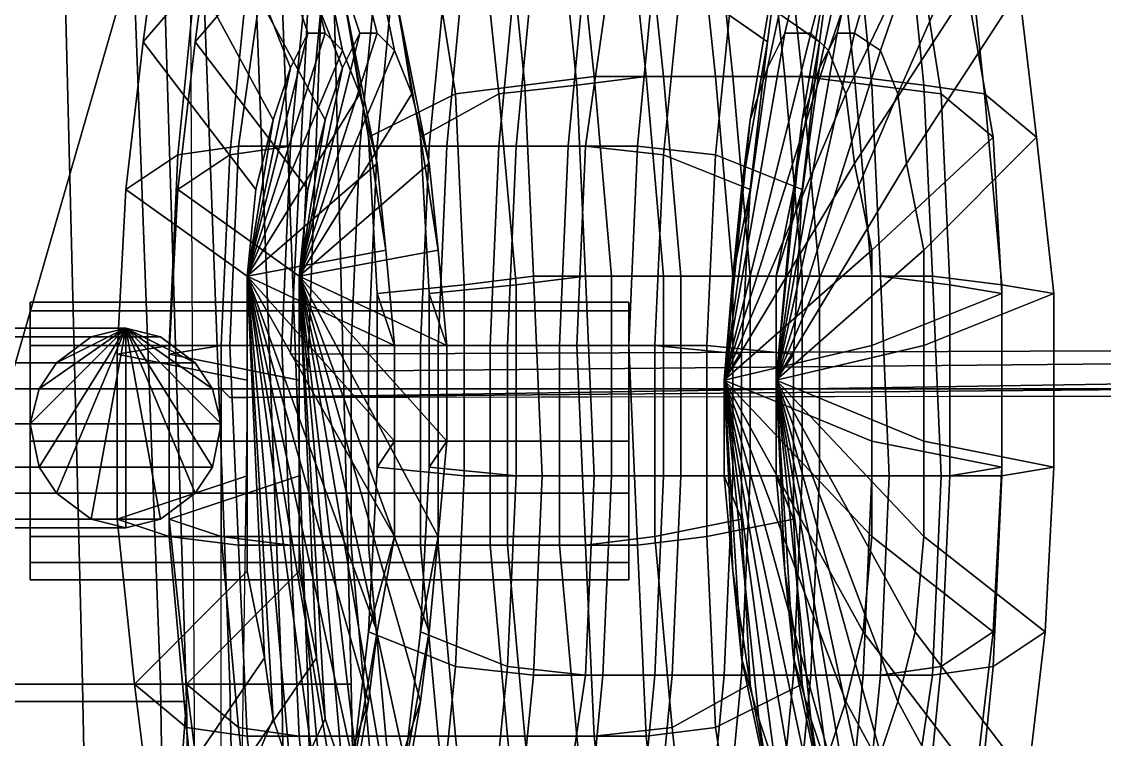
# Model space of a CAD drawing. Extents: x -1726 to 1721, y -2579 to 1769.
# Drawn here: x 261 to 385.8, y 177.6 to 260.3 of the extents above; entities that cross this region are included whole.
import ezdxf

# ---------------------------------------------------------------- set-up
doc = ezdxf.new("R2010")
doc.units = 0

msp = doc.modelspace()

# ---------------------------------------------------------------- linework, layer by layer
at = {"layer": '160013', "color": 1}
for points in [[(300, 382, -876), (292, 222, -898), (294, 220, -861), (300, 385, -876)], [(300, 385, -876), (292, 222, -898), (294, 220, -861), (300, 382, -876)], [(1033, 313, -829), (300, 385, -876), (294, 220, -861), (1033, 227, -821)], [(1031, 225, -840), (292, 222, -898), (300, 382, -876), (1032, 316, -826)], [(1031, 225, -840), (1033, 227, -821), (294, 220, -861), (292, 222, -898)], [(292, 222, -898), (1031, 225, -840), (1033, 227, -821), (294, 220, -861)]]:
    msp.add_3dface(points, dxfattribs=at)
at = {"layer": '22033', "color": 1}
for points in [[(262, 227, -1215), (262, 228, -1211), (331, 228, -1211), (331, 227, -1215)], [(262, 228, -1211), (262, 227, -1208), (331, 227, -1208), (331, 228, -1211)], [(262, 218, -1203), (262, 227, -1208), (262, 228, -1211), (262, 218, -1203)], [(262, 218, -1203), (262, 228, -1211), (262, 227, -1215), (262, 218, -1203)], [(331, 212, -1202), (331, 227, -1215), (331, 228, -1211), (331, 212, -1202)], [(331, 212, -1202), (331, 228, -1211), (331, 227, -1208), (331, 212, -1202)], [(262, 223, -1218), (262, 227, -1215), (331, 227, -1215), (331, 223, -1218)], [(262, 227, -1208), (262, 223, -1205), (331, 223, -1205), (331, 227, -1208)], [(262, 218, -1203), (262, 223, -1205), (262, 227, -1208), (262, 218, -1203)], [(262, 218, -1203), (262, 227, -1215), (262, 223, -1218), (262, 218, -1203)], [(331, 212, -1202), (331, 223, -1218), (331, 227, -1215), (331, 212, -1202)], [(331, 212, -1202), (331, 227, -1208), (331, 223, -1205), (331, 212, -1202)], [(191, 225, -964), (187, 224, -965), (269, 224, -1217), (273, 225, -1216)], [(195, 224, -963), (191, 225, -964), (273, 225, -1216), (277, 224, -1215)], [(273, 225, -1216), (263, 218, -1218), (262, 214, -1218), (273, 225, -1216)], [(273, 225, -1216), (262, 214, -1218), (263, 209, -1218), (273, 225, -1216)], [(273, 225, -1216), (265, 221, -1217), (263, 218, -1218), (273, 225, -1216)], [(273, 225, -1216), (263, 209, -1218), (265, 206, -1217), (273, 225, -1216)], [(273, 225, -1216), (269, 224, -1217), (265, 221, -1217), (273, 225, -1216)], [(273, 225, -1216), (265, 206, -1217), (269, 203, -1217), (273, 225, -1216)], [(273, 225, -1216), (269, 203, -1217), (273, 202, -1216), (273, 225, -1216)], [(273, 225, -1216), (273, 202, -1216), (277, 203, -1215), (273, 225, -1216)], [(273, 225, -1216), (277, 203, -1215), (281, 206, -1214), (273, 225, -1216)], [(273, 225, -1216), (281, 206, -1214), (283, 209, -1214), (273, 225, -1216)], [(273, 225, -1216), (283, 209, -1214), (284, 214, -1214), (273, 225, -1216)], [(273, 225, -1216), (284, 214, -1214), (283, 218, -1214), (273, 225, -1216)], [(273, 225, -1216), (283, 218, -1214), (281, 221, -1214), (273, 225, -1216)], [(273, 225, -1216), (281, 221, -1214), (277, 224, -1215), (273, 225, -1216)], [(187, 224, -965), (183, 221, -966), (265, 221, -1217), (269, 224, -1217)], [(198, 221, -963), (195, 224, -963), (277, 224, -1215), (281, 221, -1214)], [(262, 218, -1220), (262, 223, -1218), (331, 223, -1218), (331, 218, -1220)], [(262, 223, -1205), (262, 218, -1203), (331, 218, -1203), (331, 223, -1205)], [(262, 218, -1203), (262, 223, -1218), (262, 218, -1220), (262, 218, -1203)], [(331, 212, -1202), (331, 218, -1220), (331, 223, -1218), (331, 212, -1202)], [(331, 212, -1202), (331, 223, -1205), (331, 218, -1203), (331, 212, -1202)], [(183, 221, -966), (181, 218, -966), (263, 218, -1218), (265, 221, -1217)], [(201, 218, -962), (198, 221, -963), (281, 221, -1214), (283, 218, -1214)], [(181, 218, -966), (180, 214, -966), (262, 214, -1218), (263, 218, -1218)], [(202, 214, -962), (201, 218, -962), (283, 218, -1214), (284, 214, -1214)], [(262, 212, -1220), (262, 218, -1220), (331, 218, -1220), (331, 212, -1220)], [(262, 218, -1203), (262, 212, -1202), (331, 212, -1202), (331, 218, -1203)], [(262, 218, -1203), (262, 218, -1220), (262, 212, -1220), (262, 218, -1203)], [(262, 218, -1203), (262, 212, -1220), (262, 206, -1220), (262, 218, -1203)], [(262, 218, -1203), (262, 206, -1220), (262, 201, -1218), (262, 218, -1203)], [(262, 218, -1203), (262, 201, -1218), (262, 198, -1215), (262, 218, -1203)], [(262, 218, -1203), (262, 198, -1215), (262, 196, -1211), (262, 218, -1203)], [(262, 218, -1203), (262, 196, -1211), (262, 198, -1208), (262, 218, -1203)], [(262, 218, -1203), (262, 198, -1208), (262, 201, -1205), (262, 218, -1203)], [(262, 218, -1203), (262, 201, -1205), (262, 206, -1203), (262, 218, -1203)], [(262, 218, -1203), (262, 206, -1203), (262, 212, -1202), (262, 218, -1203)], [(331, 212, -1202), (331, 212, -1220), (331, 218, -1220), (331, 212, -1202)], [(180, 214, -966), (181, 209, -966), (263, 209, -1218), (262, 214, -1218)], [(201, 209, -962), (202, 214, -962), (284, 214, -1214), (283, 209, -1214)], [(262, 212, -1202), (262, 206, -1203), (331, 206, -1203), (331, 212, -1202)], [(262, 206, -1220), (262, 212, -1220), (331, 212, -1220), (331, 206, -1220)], [(331, 212, -1202), (331, 206, -1203), (331, 201, -1205), (331, 212, -1202)], [(331, 212, -1202), (331, 201, -1205), (331, 198, -1208), (331, 212, -1202)], [(331, 212, -1202), (331, 198, -1208), (331, 196, -1211), (331, 212, -1202)], [(331, 212, -1202), (331, 196, -1211), (331, 198, -1215), (331, 212, -1202)], [(331, 212, -1202), (331, 198, -1215), (331, 201, -1218), (331, 212, -1202)], [(331, 212, -1202), (331, 201, -1218), (331, 206, -1220), (331, 212, -1202)], [(331, 212, -1202), (331, 206, -1220), (331, 212, -1220), (331, 212, -1202)], [(181, 209, -966), (183, 206, -966), (265, 206, -1217), (263, 209, -1218)], [(198, 206, -963), (201, 209, -962), (283, 209, -1214), (281, 206, -1214)], [(183, 206, -966), (187, 203, -965), (269, 203, -1217), (265, 206, -1217)], [(195, 203, -963), (198, 206, -963), (281, 206, -1214), (277, 203, -1215)], [(262, 206, -1203), (262, 201, -1205), (331, 201, -1205), (331, 206, -1203)], [(262, 201, -1218), (262, 206, -1220), (331, 206, -1220), (331, 201, -1218)], [(187, 203, -965), (191, 202, -964), (273, 202, -1216), (269, 203, -1217)], [(191, 202, -964), (195, 203, -963), (277, 203, -1215), (273, 202, -1216)], [(262, 201, -1205), (262, 198, -1208), (331, 198, -1208), (331, 201, -1205)], [(262, 198, -1215), (262, 201, -1218), (331, 201, -1218), (331, 198, -1215)], [(262, 198, -1208), (262, 196, -1211), (331, 196, -1211), (331, 198, -1208)], [(262, 196, -1211), (262, 198, -1215), (331, 198, -1215), (331, 196, -1211)]]:
    msp.add_3dface(points, dxfattribs=at)
at = {"layer": '272109', "color": 1}
for points in [[(274, 264, -736), (247, 264, -685), (249, 184, -683), (277, 184, -735)], [(274, 264, -963), (291, 264, -908), (294, 184, -908), (277, 184, -964)], [(291, 264, -792), (274, 264, -736), (277, 184, -735), (294, 184, -791)], [(291, 264, -908), (297, 264, -850), (299, 184, -850), (294, 184, -908)], [(297, 264, -850), (291, 264, -792), (294, 184, -791), (299, 184, -850)], [(277, 184, -735), (249, 184, -683), (253, -64, -681), (281, -64, -733)], [(277, 184, -964), (294, 184, -908), (299, -64, -909), (281, -64, -966)], [(294, 184, -791), (277, 184, -735), (281, -64, -733), (299, -64, -790)], [(294, 184, -908), (299, 184, -850), (304, -64, -850), (299, -64, -909)], [(299, 184, -850), (294, 184, -791), (299, -64, -790), (304, -64, -850)]]:
    msp.add_3dface(points, dxfattribs=at)
at = {"layer": '27577', "color": 1}
for points in [[(287, 217, -859), (284, 8, -847), (732, 9, -836), (738, 224, -845)], [(285, 217, -873), (287, 217, -859), (738, 224, -845), (738, 221, -863)], [(284, 218, -893), (285, 217, -873), (738, 221, -863), (734, 218, -870)], [(1717, 219, -806), (287, 217, -859), (285, 217, -873), (1716, 220, -821)], [(284, 10, -911), (284, 218, -893), (734, 218, -870), (733, 9, -880)]]:
    msp.add_3dface(points, dxfattribs=at)
at = {"layer": '295117', "color": 1}
for points in [[(268, 184, -739), (242, 184, -688), (239, 264, -690), (266, 264, -740)], [(268, 184, -961), (285, 184, -907), (282, 264, -906), (266, 264, -960)], [(285, 184, -793), (268, 184, -739), (266, 264, -740), (282, 264, -794)], [(285, 184, -907), (291, 184, -850), (288, 264, -850), (282, 264, -906)], [(291, 184, -850), (285, 184, -793), (282, 264, -794), (288, 264, -850)], [(273, -64, -737), (246, -64, -686), (242, 184, -688), (268, 184, -739)], [(273, -64, -963), (290, -64, -907), (285, 184, -907), (268, 184, -961)], [(290, -64, -792), (273, -64, -737), (268, 184, -739), (285, 184, -793)], [(290, -64, -907), (295, -64, -850), (291, 184, -850), (285, 184, -907)], [(295, -64, -850), (290, -64, -792), (285, 184, -793), (291, 184, -850)]]:
    msp.add_3dface(points, dxfattribs=at)
at = {"layer": '345445', "color": 1}
msp.add_3dface([(165, -41, -805), (163, 348, -805), (280, 351, -951), (282, -38, -951)], dxfattribs=at)
at = {"layer": '381253', "color": 1}
for points in [[(280, 182, -957), (249, 182, -1016), (257, 279, -1021), (277, 279, -956)], [(284, -84, -959), (260, -84, -1022), (249, 182, -1016), (280, 182, -957)]]:
    msp.add_3dface(points, dxfattribs=at)
at = {"layer": '382387', "color": 1}
for points in [[(277, 279, -956), (249, 182, -1016), (280, 182, -957), (277, 279, -956)], [(277, 279, -956), (257, 279, -1021), (249, 182, -1016), (277, 279, -956)], [(249, 182, -1016), (257, 279, -1021), (277, 279, -956), (249, 182, -1016)], [(280, 182, -957), (249, 182, -1016), (277, 279, -956), (280, 182, -957)], [(249, 182, -1016), (260, -84, -1022), (280, 182, -957), (249, 182, -1016)], [(260, -84, -1022), (249, 182, -1016), (280, 182, -957), (260, -84, -1022)], [(280, 182, -957), (260, -84, -1022), (284, -84, -959), (280, 182, -957)], [(284, -84, -959), (260, -84, -1022), (280, 182, -957), (284, -84, -959)]]:
    msp.add_3dface(points, dxfattribs=at)
at = {"layer": '44033', "color": 1}
for points in [[(296, 259, -1214), (294, 259, -1202), (284, 289, -1199), (288, 290, -1218)], [(298, 257, -1225), (296, 259, -1214), (288, 290, -1218), (292, 286, -1237)], [(360, 290, -1203), (356, 289, -1184), (349, 259, -1191), (352, 259, -1202)], [(364, 286, -1222), (360, 290, -1203), (352, 259, -1202), (354, 257, -1213)], [(294, 259, -1202), (292, 255, -1192), (281, 283, -1181), (284, 289, -1199)], [(356, 289, -1184), (353, 283, -1166), (347, 255, -1180), (349, 259, -1191)], [(300, 252, -1235), (298, 257, -1225), (292, 286, -1237), (296, 277, -1254)], [(368, 277, -1239), (364, 286, -1222), (354, 257, -1213), (356, 252, -1223)], [(292, 255, -1192), (290, 249, -1182), (277, 273, -1164), (281, 283, -1181)], [(353, 283, -1166), (349, 273, -1150), (345, 249, -1171), (347, 255, -1180)], [(277, 273, -1164), (275, 258, -1152), (281, 265, -1141), (284, 281, -1156)], [(340, 281, -1145), (337, 265, -1130), (347, 258, -1137), (349, 273, -1150)], [(302, 244, -1243), (300, 252, -1235), (296, 277, -1254), (298, 264, -1268)], [(370, 264, -1253), (368, 277, -1239), (356, 252, -1223), (357, 244, -1231)], [(290, 249, -1182), (288, 241, -1175), (275, 258, -1152), (277, 273, -1164)], [(311, 252, -1286), (308, 271, -1274), (317, 273, -1275), (319, 253, -1287)], [(319, 253, -1287), (317, 273, -1275), (325, 273, -1274), (327, 254, -1286)], [(327, 254, -1286), (325, 273, -1274), (333, 273, -1272), (335, 254, -1285)], [(335, 254, -1285), (333, 273, -1272), (341, 273, -1271), (343, 254, -1283)], [(343, 254, -1283), (341, 273, -1271), (349, 273, -1269), (351, 254, -1281)], [(349, 273, -1150), (347, 258, -1137), (344, 241, -1163), (345, 249, -1171)], [(351, 254, -1281), (349, 273, -1269), (357, 273, -1267), (359, 253, -1279)], [(359, 253, -1279), (357, 273, -1267), (364, 271, -1263), (367, 252, -1275)], [(301, 247, -1278), (298, 264, -1268), (308, 271, -1274), (311, 252, -1286)], [(367, 252, -1275), (364, 271, -1263), (370, 264, -1253), (373, 247, -1263)], [(281, 265, -1141), (279, 245, -1131), (286, 246, -1127), (289, 267, -1137)], [(289, 267, -1137), (286, 246, -1127), (294, 246, -1124), (296, 267, -1135)], [(296, 267, -1135), (294, 246, -1124), (302, 246, -1122), (304, 267, -1133)], [(304, 267, -1133), (302, 246, -1122), (310, 246, -1121), (312, 267, -1131)], [(312, 267, -1131), (310, 246, -1121), (318, 246, -1119), (320, 267, -1130)], [(320, 267, -1130), (318, 246, -1119), (326, 246, -1118), (329, 267, -1129)], [(329, 267, -1129), (326, 246, -1118), (335, 245, -1120), (337, 265, -1130)], [(275, 258, -1152), (273, 241, -1143), (279, 245, -1131), (281, 265, -1141)], [(337, 265, -1130), (335, 245, -1120), (345, 241, -1128), (347, 258, -1137)], [(303, 234, -1249), (302, 244, -1243), (298, 264, -1268), (301, 247, -1278)], [(373, 247, -1263), (370, 264, -1253), (357, 244, -1231), (359, 234, -1238)], [(287, 231, -1170), (292, 255, -1192), (294, 259, -1202), (287, 231, -1170)], [(287, 231, -1170), (294, 259, -1202), (296, 259, -1214), (287, 231, -1170)], [(287, 231, -1170), (296, 259, -1214), (298, 257, -1225), (287, 231, -1170)], [(342, 219, -1156), (354, 257, -1213), (352, 259, -1202), (342, 219, -1156)], [(342, 219, -1156), (352, 259, -1202), (349, 259, -1191), (342, 219, -1156)], [(342, 219, -1156), (349, 259, -1191), (347, 255, -1180), (342, 219, -1156)], [(288, 241, -1175), (287, 231, -1170), (273, 241, -1143), (275, 258, -1152)], [(347, 258, -1137), (345, 241, -1128), (343, 231, -1158), (344, 241, -1163)], [(287, 231, -1170), (298, 257, -1225), (300, 252, -1235), (287, 231, -1170)], [(342, 219, -1156), (356, 252, -1223), (354, 257, -1213), (342, 219, -1156)], [(287, 231, -1170), (290, 249, -1182), (292, 255, -1192), (287, 231, -1170)], [(342, 219, -1156), (347, 255, -1180), (345, 249, -1171), (342, 219, -1156)], [(320, 231, -1294), (319, 253, -1287), (327, 254, -1286), (329, 231, -1293)], [(329, 231, -1293), (327, 254, -1286), (335, 254, -1285), (337, 231, -1292)], [(337, 231, -1292), (335, 254, -1285), (343, 254, -1283), (345, 231, -1290)], [(345, 231, -1290), (343, 254, -1283), (351, 254, -1281), (353, 231, -1288)], [(353, 231, -1288), (351, 254, -1281), (359, 253, -1279), (360, 231, -1286)], [(312, 230, -1293), (311, 252, -1286), (319, 253, -1287), (320, 231, -1294)], [(360, 231, -1286), (359, 253, -1279), (367, 252, -1275), (368, 230, -1281)], [(287, 231, -1170), (300, 252, -1235), (302, 244, -1243), (287, 231, -1170)], [(302, 229, -1284), (301, 247, -1278), (311, 252, -1286), (312, 230, -1293)], [(342, 219, -1156), (357, 244, -1231), (356, 252, -1223), (342, 219, -1156)], [(368, 230, -1281), (367, 252, -1275), (373, 247, -1263), (374, 229, -1269)], [(287, 231, -1170), (288, 241, -1175), (290, 249, -1182), (287, 231, -1170)], [(342, 219, -1156), (345, 249, -1171), (344, 241, -1163), (342, 219, -1156)], [(279, 245, -1131), (278, 223, -1126), (285, 223, -1122), (286, 246, -1127)], [(286, 246, -1127), (285, 223, -1122), (293, 223, -1119), (294, 246, -1124)], [(294, 246, -1124), (293, 223, -1119), (301, 223, -1117), (302, 246, -1122)], [(304, 223, -1252), (303, 234, -1249), (301, 247, -1278), (302, 229, -1284)], [(302, 246, -1122), (301, 223, -1117), (309, 223, -1116), (310, 246, -1121)], [(310, 246, -1121), (309, 223, -1116), (317, 223, -1114), (318, 246, -1119)], [(318, 246, -1119), (317, 223, -1114), (325, 223, -1113), (326, 246, -1118)], [(326, 246, -1118), (325, 223, -1113), (334, 223, -1115), (335, 245, -1120)], [(374, 229, -1269), (373, 247, -1263), (359, 234, -1238), (359, 223, -1241)], [(273, 241, -1143), (272, 222, -1139), (278, 223, -1126), (279, 245, -1131)], [(335, 245, -1120), (334, 223, -1115), (344, 222, -1124), (345, 241, -1128)], [(287, 231, -1170), (302, 244, -1243), (303, 234, -1249), (287, 231, -1170)], [(342, 219, -1156), (359, 234, -1238), (357, 244, -1231), (342, 219, -1156)], [(287, 231, -1170), (287, 219, -1167), (272, 222, -1139), (273, 241, -1143)], [(345, 241, -1128), (344, 222, -1124), (342, 219, -1156), (343, 231, -1158)], [(342, 219, -1156), (344, 241, -1163), (343, 231, -1158), (342, 219, -1156)], [(287, 231, -1170), (303, 234, -1249), (304, 223, -1252), (287, 231, -1170)], [(342, 219, -1156), (359, 223, -1241), (359, 234, -1238), (342, 219, -1156)], [(287, 231, -1170), (304, 223, -1252), (304, 212, -1253), (287, 231, -1170)], [(287, 231, -1170), (304, 212, -1253), (304, 201, -1250), (287, 231, -1170)], [(287, 231, -1170), (304, 201, -1250), (302, 190, -1245), (287, 231, -1170)], [(287, 231, -1170), (302, 190, -1245), (301, 182, -1237), (287, 231, -1170)], [(287, 231, -1170), (301, 182, -1237), (299, 176, -1228), (287, 231, -1170)], [(287, 231, -1170), (299, 176, -1228), (297, 172, -1217), (287, 231, -1170)], [(287, 231, -1170), (297, 172, -1217), (295, 172, -1206), (287, 231, -1170)], [(287, 231, -1170), (295, 172, -1206), (292, 174, -1195), (287, 231, -1170)], [(287, 231, -1170), (292, 174, -1195), (290, 180, -1185), (287, 231, -1170)], [(287, 231, -1170), (290, 180, -1185), (289, 187, -1177), (287, 231, -1170)], [(287, 231, -1170), (289, 187, -1177), (287, 197, -1171), (287, 231, -1170)], [(287, 231, -1170), (287, 197, -1171), (287, 208, -1168), (287, 231, -1170)], [(287, 231, -1170), (287, 208, -1168), (287, 219, -1167), (287, 231, -1170)], [(312, 208, -1294), (312, 230, -1293), (320, 231, -1294), (321, 208, -1295)], [(321, 208, -1295), (320, 231, -1294), (329, 231, -1293), (329, 208, -1294)], [(329, 208, -1294), (329, 231, -1293), (337, 231, -1292), (337, 208, -1293)], [(337, 208, -1293), (337, 231, -1292), (345, 231, -1290), (345, 208, -1291)], [(345, 208, -1291), (345, 231, -1290), (353, 231, -1288), (353, 208, -1289)], [(353, 208, -1289), (353, 231, -1288), (360, 231, -1286), (361, 208, -1287)], [(361, 208, -1287), (360, 231, -1286), (368, 230, -1281), (368, 208, -1282)], [(302, 209, -1285), (302, 229, -1284), (312, 230, -1293), (312, 208, -1294)], [(368, 208, -1282), (368, 230, -1281), (374, 229, -1269), (374, 209, -1270)], [(304, 212, -1253), (304, 223, -1252), (302, 229, -1284), (302, 209, -1285)], [(374, 209, -1270), (374, 229, -1269), (359, 223, -1241), (359, 212, -1241)], [(272, 222, -1139), (272, 203, -1139), (278, 201, -1127), (278, 223, -1126)], [(278, 223, -1126), (278, 201, -1127), (286, 200, -1123), (285, 223, -1122)], [(285, 223, -1122), (286, 200, -1123), (293, 200, -1120), (293, 223, -1119)], [(293, 223, -1119), (293, 200, -1120), (301, 200, -1118), (301, 223, -1117)], [(301, 223, -1117), (301, 200, -1118), (309, 200, -1117), (309, 223, -1116)], [(309, 223, -1116), (309, 200, -1117), (317, 200, -1115), (317, 223, -1114)], [(317, 223, -1114), (317, 200, -1115), (326, 200, -1114), (325, 223, -1113)], [(325, 223, -1113), (326, 200, -1114), (334, 201, -1116), (334, 223, -1115)], [(334, 223, -1115), (334, 201, -1116), (344, 203, -1125), (344, 222, -1124)], [(342, 219, -1156), (359, 212, -1241), (359, 223, -1241), (342, 219, -1156)], [(287, 219, -1167), (287, 208, -1168), (272, 203, -1139), (272, 222, -1139)], [(344, 222, -1124), (344, 203, -1125), (342, 208, -1156), (342, 219, -1156)], [(342, 219, -1156), (342, 208, -1156), (343, 197, -1160), (342, 219, -1156)], [(342, 219, -1156), (343, 197, -1160), (344, 187, -1166), (342, 219, -1156)], [(342, 219, -1156), (344, 187, -1166), (346, 180, -1174), (342, 219, -1156)], [(342, 219, -1156), (346, 180, -1174), (348, 174, -1184), (342, 219, -1156)], [(342, 219, -1156), (348, 174, -1184), (350, 172, -1195), (342, 219, -1156)], [(342, 219, -1156), (350, 172, -1195), (352, 172, -1206), (342, 219, -1156)], [(342, 219, -1156), (352, 172, -1206), (354, 176, -1217), (342, 219, -1156)], [(342, 219, -1156), (354, 176, -1217), (356, 182, -1226), (342, 219, -1156)], [(342, 219, -1156), (356, 182, -1226), (358, 190, -1234), (342, 219, -1156)], [(342, 219, -1156), (358, 190, -1234), (359, 201, -1239), (342, 219, -1156)], [(342, 219, -1156), (359, 201, -1239), (359, 212, -1241), (342, 219, -1156)], [(304, 201, -1250), (304, 212, -1253), (302, 209, -1285), (301, 190, -1280)], [(373, 190, -1266), (374, 209, -1270), (359, 212, -1241), (359, 201, -1239)], [(301, 190, -1280), (302, 209, -1285), (312, 208, -1294), (311, 186, -1289)], [(367, 186, -1278), (368, 208, -1282), (374, 209, -1270), (373, 190, -1266)], [(287, 208, -1168), (287, 197, -1171), (274, 184, -1145), (272, 203, -1139)], [(311, 186, -1289), (312, 208, -1294), (321, 208, -1295), (320, 185, -1290)], [(320, 185, -1290), (321, 208, -1295), (329, 208, -1294), (328, 185, -1289)], [(328, 185, -1289), (329, 208, -1294), (337, 208, -1293), (336, 185, -1288)], [(336, 185, -1288), (337, 208, -1293), (345, 208, -1291), (344, 185, -1286)], [(344, 203, -1125), (345, 184, -1131), (343, 197, -1160), (342, 208, -1156)], [(344, 185, -1286), (345, 208, -1291), (353, 208, -1289), (352, 185, -1284)], [(352, 185, -1284), (353, 208, -1289), (361, 208, -1287), (360, 185, -1282)], [(360, 185, -1282), (361, 208, -1287), (368, 208, -1282), (367, 186, -1278)], [(272, 203, -1139), (274, 184, -1145), (280, 179, -1134), (278, 201, -1127)], [(334, 201, -1116), (336, 179, -1122), (345, 184, -1131), (344, 203, -1125)], [(278, 201, -1127), (280, 179, -1134), (287, 178, -1129), (286, 200, -1123)], [(302, 190, -1245), (304, 201, -1250), (301, 190, -1280), (299, 173, -1272)], [(326, 200, -1114), (327, 178, -1121), (336, 179, -1122), (334, 201, -1116)], [(371, 173, -1257), (373, 190, -1266), (359, 201, -1239), (358, 190, -1234)], [(286, 200, -1123), (287, 178, -1129), (295, 178, -1127), (293, 200, -1120)], [(293, 200, -1120), (295, 178, -1127), (303, 178, -1125), (301, 200, -1118)], [(301, 200, -1118), (303, 178, -1125), (311, 178, -1124), (309, 200, -1117)], [(309, 200, -1117), (311, 178, -1124), (319, 178, -1122), (317, 200, -1115)], [(317, 200, -1115), (319, 178, -1122), (327, 178, -1121), (326, 200, -1114)], [(287, 197, -1171), (289, 187, -1177), (276, 168, -1155), (274, 184, -1145)], [(345, 184, -1131), (348, 168, -1141), (344, 187, -1166), (343, 197, -1160)], [(301, 182, -1237), (302, 190, -1245), (299, 173, -1272), (297, 158, -1259)], [(299, 173, -1272), (301, 190, -1280), (311, 186, -1289), (309, 166, -1279)], [(369, 158, -1244), (371, 173, -1257), (358, 190, -1234), (356, 182, -1226)], [(365, 166, -1267), (367, 186, -1278), (373, 190, -1266), (371, 173, -1257)], [(289, 187, -1177), (290, 180, -1185), (279, 154, -1170), (276, 168, -1155)], [(309, 166, -1279), (311, 186, -1289), (320, 185, -1290), (318, 165, -1280)], [(348, 168, -1141), (350, 154, -1155), (346, 180, -1174), (344, 187, -1166)], [(358, 165, -1271), (360, 185, -1282), (367, 186, -1278), (365, 166, -1267)], [(318, 165, -1280), (320, 185, -1290), (328, 185, -1289), (326, 164, -1279)], [(326, 164, -1279), (328, 185, -1289), (336, 185, -1288), (334, 164, -1277)], [(334, 164, -1277), (336, 185, -1288), (344, 185, -1286), (342, 164, -1275)], [(342, 164, -1275), (344, 185, -1286), (352, 185, -1284), (350, 164, -1274)], [(350, 164, -1274), (352, 185, -1284), (360, 185, -1282), (358, 165, -1271)], [(274, 184, -1145), (276, 168, -1155), (282, 160, -1146), (280, 179, -1134)], [(336, 179, -1122), (338, 160, -1134), (348, 168, -1141), (345, 184, -1131)], [(299, 176, -1228), (301, 182, -1237), (297, 158, -1259), (293, 148, -1243)], [(365, 148, -1228), (369, 158, -1244), (356, 182, -1226), (354, 176, -1217)], [(290, 180, -1185), (292, 174, -1195), (282, 145, -1187), (279, 154, -1170)], [(350, 154, -1155), (354, 145, -1172), (348, 174, -1184), (346, 180, -1174)], [(280, 179, -1134), (282, 160, -1146), (289, 159, -1142), (287, 178, -1129)], [(327, 178, -1121), (329, 159, -1133), (338, 160, -1134), (336, 179, -1122)], [(287, 178, -1129), (289, 159, -1142), (297, 158, -1139), (295, 178, -1127)], [(295, 178, -1127), (297, 158, -1139), (305, 158, -1138), (303, 178, -1125)], [(303, 178, -1125), (305, 158, -1138), (313, 158, -1136), (311, 178, -1124)], [(311, 178, -1124), (313, 158, -1136), (321, 158, -1134), (319, 178, -1122)], [(319, 178, -1122), (321, 158, -1134), (329, 159, -1133), (327, 178, -1121)]]:
    msp.add_3dface(points, dxfattribs=at)
at = {"layer": '78925', "color": 1}
for points in [[(302, 259, -1240), (300, 259, -1229), (290, 289, -1225), (294, 290, -1244)], [(304, 257, -1251), (302, 259, -1240), (294, 290, -1244), (298, 286, -1263)], [(366, 290, -1230), (362, 289, -1210), (355, 259, -1217), (357, 259, -1229)], [(370, 286, -1248), (366, 290, -1230), (357, 259, -1229), (360, 257, -1240)], [(300, 259, -1229), (298, 255, -1218), (287, 283, -1207), (290, 289, -1225)], [(362, 289, -1210), (359, 283, -1192), (353, 255, -1207), (355, 259, -1217)], [(306, 252, -1261), (304, 257, -1251), (298, 286, -1263), (302, 277, -1280)], [(373, 277, -1265), (370, 286, -1248), (360, 257, -1240), (362, 252, -1249)], [(298, 255, -1218), (296, 249, -1208), (283, 273, -1191), (287, 283, -1207)], [(359, 283, -1192), (355, 273, -1176), (351, 249, -1197), (353, 255, -1207)], [(283, 273, -1191), (281, 258, -1178), (287, 265, -1167), (290, 281, -1182)], [(346, 281, -1171), (343, 265, -1156), (353, 258, -1163), (355, 273, -1176)], [(308, 244, -1269), (306, 252, -1261), (302, 277, -1280), (304, 264, -1294)], [(376, 264, -1279), (373, 277, -1265), (362, 252, -1249), (363, 244, -1258)], [(296, 249, -1208), (294, 241, -1201), (281, 258, -1178), (283, 273, -1191)], [(316, 252, -1312), (314, 271, -1301), (323, 273, -1301), (325, 253, -1313)], [(325, 253, -1313), (323, 273, -1301), (331, 273, -1300), (333, 254, -1313)], [(333, 254, -1313), (331, 273, -1300), (339, 273, -1299), (341, 254, -1311)], [(341, 254, -1311), (339, 273, -1299), (347, 273, -1297), (349, 254, -1309)], [(349, 254, -1309), (347, 273, -1297), (355, 273, -1295), (357, 254, -1308)], [(355, 273, -1176), (353, 258, -1163), (350, 241, -1190), (351, 249, -1197)], [(357, 254, -1308), (355, 273, -1295), (363, 273, -1293), (365, 253, -1305)], [(365, 253, -1305), (363, 273, -1293), (370, 271, -1289), (372, 252, -1301)], [(307, 247, -1304), (304, 264, -1294), (314, 271, -1301), (316, 252, -1312)], [(372, 252, -1301), (370, 271, -1289), (376, 264, -1279), (378, 247, -1290)], [(287, 265, -1167), (285, 245, -1157), (292, 246, -1153), (294, 267, -1163)], [(294, 267, -1163), (292, 246, -1153), (300, 246, -1150), (302, 267, -1161)], [(302, 267, -1161), (300, 246, -1150), (308, 246, -1149), (310, 267, -1159)], [(310, 267, -1159), (308, 246, -1149), (316, 246, -1147), (318, 267, -1158)], [(318, 267, -1158), (316, 246, -1147), (324, 246, -1145), (326, 267, -1156)], [(326, 267, -1156), (324, 246, -1145), (332, 246, -1145), (334, 267, -1155)], [(334, 267, -1155), (332, 246, -1145), (341, 245, -1146), (343, 265, -1156)], [(281, 258, -1178), (279, 241, -1169), (285, 245, -1157), (287, 265, -1167)], [(343, 265, -1156), (341, 245, -1146), (351, 241, -1154), (353, 258, -1163)], [(309, 234, -1275), (308, 244, -1269), (304, 264, -1294), (307, 247, -1304)], [(378, 247, -1290), (376, 264, -1279), (363, 244, -1258), (365, 234, -1264)], [(293, 231, -1196), (298, 255, -1218), (300, 259, -1229), (293, 231, -1196)], [(293, 231, -1196), (300, 259, -1229), (302, 259, -1240), (293, 231, -1196)], [(293, 231, -1196), (302, 259, -1240), (304, 257, -1251), (293, 231, -1196)], [(348, 219, -1182), (360, 257, -1240), (357, 259, -1229), (348, 219, -1182)], [(348, 219, -1182), (357, 259, -1229), (355, 259, -1217), (348, 219, -1182)], [(348, 219, -1182), (355, 259, -1217), (353, 255, -1207), (348, 219, -1182)], [(294, 241, -1201), (293, 231, -1196), (279, 241, -1169), (281, 258, -1178)], [(353, 258, -1163), (351, 241, -1154), (348, 231, -1184), (350, 241, -1190)], [(293, 231, -1196), (304, 257, -1251), (306, 252, -1261), (293, 231, -1196)], [(348, 219, -1182), (362, 252, -1249), (360, 257, -1240), (348, 219, -1182)], [(293, 231, -1196), (296, 249, -1208), (298, 255, -1218), (293, 231, -1196)], [(348, 219, -1182), (353, 255, -1207), (351, 249, -1197), (348, 219, -1182)], [(326, 231, -1320), (325, 253, -1313), (333, 254, -1313), (335, 231, -1319)], [(335, 231, -1319), (333, 254, -1313), (341, 254, -1311), (343, 231, -1318)], [(343, 231, -1318), (341, 254, -1311), (349, 254, -1309), (351, 231, -1316)], [(351, 231, -1316), (349, 254, -1309), (357, 254, -1308), (359, 231, -1315)], [(359, 231, -1315), (357, 254, -1308), (365, 253, -1305), (366, 231, -1312)], [(318, 230, -1319), (316, 252, -1312), (325, 253, -1313), (326, 231, -1320)], [(366, 231, -1312), (365, 253, -1305), (372, 252, -1301), (374, 230, -1308)], [(293, 231, -1196), (306, 252, -1261), (308, 244, -1269), (293, 231, -1196)], [(308, 229, -1310), (307, 247, -1304), (316, 252, -1312), (318, 230, -1319)], [(348, 219, -1182), (363, 244, -1258), (362, 252, -1249), (348, 219, -1182)], [(374, 230, -1308), (372, 252, -1301), (378, 247, -1290), (380, 229, -1295)], [(293, 231, -1196), (294, 241, -1201), (296, 249, -1208), (293, 231, -1196)], [(348, 219, -1182), (351, 249, -1197), (350, 241, -1190), (348, 219, -1182)], [(285, 245, -1157), (284, 223, -1152), (291, 223, -1148), (292, 246, -1153)], [(292, 246, -1153), (291, 223, -1148), (299, 223, -1145), (300, 246, -1150)], [(300, 246, -1150), (299, 223, -1145), (307, 223, -1144), (308, 246, -1149)], [(310, 223, -1278), (309, 234, -1275), (307, 247, -1304), (308, 229, -1310)], [(308, 246, -1149), (307, 223, -1144), (315, 223, -1142), (316, 246, -1147)], [(316, 246, -1147), (315, 223, -1142), (323, 223, -1140), (324, 246, -1145)], [(324, 246, -1145), (323, 223, -1140), (331, 223, -1140), (332, 246, -1145)], [(332, 246, -1145), (331, 223, -1140), (340, 223, -1141), (341, 245, -1146)], [(380, 229, -1295), (378, 247, -1290), (365, 234, -1264), (365, 223, -1267)], [(279, 241, -1169), (278, 222, -1165), (284, 223, -1152), (285, 245, -1157)], [(341, 245, -1146), (340, 223, -1141), (350, 222, -1150), (351, 241, -1154)], [(293, 231, -1196), (308, 244, -1269), (309, 234, -1275), (293, 231, -1196)], [(348, 219, -1182), (365, 234, -1264), (363, 244, -1258), (348, 219, -1182)], [(293, 231, -1196), (293, 219, -1193), (278, 222, -1165), (279, 241, -1169)], [(351, 241, -1154), (350, 222, -1150), (348, 219, -1182), (348, 231, -1184)], [(348, 219, -1182), (350, 241, -1190), (348, 231, -1184), (348, 219, -1182)], [(293, 231, -1196), (309, 234, -1275), (310, 223, -1278), (293, 231, -1196)], [(348, 219, -1182), (365, 223, -1267), (365, 234, -1264), (348, 219, -1182)], [(293, 231, -1196), (310, 223, -1278), (310, 212, -1279), (293, 231, -1196)], [(293, 231, -1196), (310, 212, -1279), (309, 201, -1276), (293, 231, -1196)], [(293, 231, -1196), (309, 201, -1276), (308, 190, -1271), (293, 231, -1196)], [(293, 231, -1196), (308, 190, -1271), (307, 182, -1264), (293, 231, -1196)], [(293, 231, -1196), (307, 182, -1264), (305, 176, -1254), (293, 231, -1196)], [(293, 231, -1196), (305, 176, -1254), (303, 172, -1244), (293, 231, -1196)], [(293, 231, -1196), (303, 172, -1244), (300, 172, -1232), (293, 231, -1196)], [(293, 231, -1196), (300, 172, -1232), (298, 174, -1221), (293, 231, -1196)], [(293, 231, -1196), (298, 174, -1221), (296, 180, -1211), (293, 231, -1196)], [(293, 231, -1196), (296, 180, -1211), (295, 187, -1203), (293, 231, -1196)], [(293, 231, -1196), (295, 187, -1203), (293, 197, -1197), (293, 231, -1196)], [(293, 231, -1196), (293, 197, -1197), (293, 208, -1194), (293, 231, -1196)], [(293, 231, -1196), (293, 208, -1194), (293, 219, -1193), (293, 231, -1196)], [(318, 208, -1320), (318, 230, -1319), (326, 231, -1320), (327, 208, -1321)], [(327, 208, -1321), (326, 231, -1320), (335, 231, -1319), (335, 208, -1320)], [(335, 208, -1320), (335, 231, -1319), (343, 231, -1318), (343, 208, -1319)], [(343, 208, -1319), (343, 231, -1318), (351, 231, -1316), (351, 208, -1317)], [(351, 208, -1317), (351, 231, -1316), (359, 231, -1315), (359, 208, -1316)], [(359, 208, -1316), (359, 231, -1315), (366, 231, -1312), (367, 208, -1313)], [(367, 208, -1313), (366, 231, -1312), (374, 230, -1308), (374, 208, -1308)], [(308, 209, -1311), (308, 229, -1310), (318, 230, -1319), (318, 208, -1320)], [(374, 208, -1308), (374, 230, -1308), (380, 229, -1295), (380, 209, -1296)], [(310, 212, -1279), (310, 223, -1278), (308, 229, -1310), (308, 209, -1311)], [(380, 209, -1296), (380, 229, -1295), (365, 223, -1267), (365, 212, -1268)], [(278, 222, -1165), (278, 203, -1166), (284, 201, -1153), (284, 223, -1152)], [(284, 223, -1152), (284, 201, -1153), (292, 200, -1149), (291, 223, -1148)], [(291, 223, -1148), (292, 200, -1149), (299, 200, -1146), (299, 223, -1145)], [(299, 223, -1145), (299, 200, -1146), (307, 200, -1145), (307, 223, -1144)], [(307, 223, -1144), (307, 200, -1145), (315, 200, -1143), (315, 223, -1142)], [(315, 223, -1142), (315, 200, -1143), (323, 200, -1141), (323, 223, -1140)], [(323, 223, -1140), (323, 200, -1141), (332, 200, -1141), (331, 223, -1140)], [(331, 223, -1140), (332, 200, -1141), (340, 201, -1142), (340, 223, -1141)], [(340, 223, -1141), (340, 201, -1142), (350, 203, -1151), (350, 222, -1150)], [(348, 219, -1182), (365, 212, -1268), (365, 223, -1267), (348, 219, -1182)], [(293, 219, -1193), (293, 208, -1194), (278, 203, -1166), (278, 222, -1165)], [(350, 222, -1150), (350, 203, -1151), (348, 208, -1183), (348, 219, -1182)], [(348, 219, -1182), (348, 208, -1183), (349, 197, -1186), (348, 219, -1182)], [(348, 219, -1182), (349, 197, -1186), (350, 187, -1192), (348, 219, -1182)], [(348, 219, -1182), (350, 187, -1192), (352, 180, -1200), (348, 219, -1182)], [(348, 219, -1182), (352, 180, -1200), (354, 174, -1210), (348, 219, -1182)], [(348, 219, -1182), (354, 174, -1210), (356, 172, -1221), (348, 219, -1182)], [(348, 219, -1182), (356, 172, -1221), (358, 172, -1232), (348, 219, -1182)], [(348, 219, -1182), (358, 172, -1232), (360, 176, -1243), (348, 219, -1182)], [(348, 219, -1182), (360, 176, -1243), (362, 182, -1252), (348, 219, -1182)], [(348, 219, -1182), (362, 182, -1252), (364, 190, -1260), (348, 219, -1182)], [(348, 219, -1182), (364, 190, -1260), (365, 201, -1265), (348, 219, -1182)], [(348, 219, -1182), (365, 201, -1265), (365, 212, -1268), (348, 219, -1182)], [(309, 201, -1276), (310, 212, -1279), (308, 209, -1311), (307, 190, -1307)], [(379, 190, -1292), (380, 209, -1296), (365, 212, -1268), (365, 201, -1265)], [(307, 190, -1307), (308, 209, -1311), (318, 208, -1320), (317, 186, -1315)], [(373, 186, -1304), (374, 208, -1308), (380, 209, -1296), (379, 190, -1292)], [(293, 208, -1194), (293, 197, -1197), (280, 184, -1171), (278, 203, -1166)], [(317, 186, -1315), (318, 208, -1320), (327, 208, -1321), (326, 185, -1316)], [(326, 185, -1316), (327, 208, -1321), (335, 208, -1320), (334, 185, -1316)], [(334, 185, -1316), (335, 208, -1320), (343, 208, -1319), (342, 185, -1314)], [(342, 185, -1314), (343, 208, -1319), (351, 208, -1317), (350, 185, -1312)], [(350, 203, -1151), (351, 184, -1157), (349, 197, -1186), (348, 208, -1183)], [(350, 185, -1312), (351, 208, -1317), (359, 208, -1316), (358, 185, -1311)], [(358, 185, -1311), (359, 208, -1316), (367, 208, -1313), (366, 185, -1308)], [(366, 185, -1308), (367, 208, -1313), (374, 208, -1308), (373, 186, -1304)], [(278, 203, -1166), (280, 184, -1171), (286, 179, -1160), (284, 201, -1153)], [(340, 201, -1142), (341, 179, -1149), (351, 184, -1157), (350, 203, -1151)], [(284, 201, -1153), (286, 179, -1160), (293, 178, -1156), (292, 200, -1149)], [(308, 190, -1271), (309, 201, -1276), (307, 190, -1307), (305, 173, -1298)], [(332, 200, -1141), (333, 178, -1148), (341, 179, -1149), (340, 201, -1142)], [(377, 173, -1283), (379, 190, -1292), (365, 201, -1265), (364, 190, -1260)], [(292, 200, -1149), (293, 178, -1156), (301, 178, -1153), (299, 200, -1146)], [(299, 200, -1146), (301, 178, -1153), (309, 178, -1152), (307, 200, -1145)], [(307, 200, -1145), (309, 178, -1152), (317, 178, -1150), (315, 200, -1143)], [(315, 200, -1143), (317, 178, -1150), (325, 178, -1148), (323, 200, -1141)], [(323, 200, -1141), (325, 178, -1148), (333, 178, -1148), (332, 200, -1141)], [(293, 197, -1197), (295, 187, -1203), (282, 168, -1182), (280, 184, -1171)], [(351, 184, -1157), (354, 168, -1167), (350, 187, -1192), (349, 197, -1186)], [(307, 182, -1264), (308, 190, -1271), (305, 173, -1298), (303, 158, -1285)], [(305, 173, -1298), (307, 190, -1307), (317, 186, -1315), (315, 166, -1305)], [(375, 158, -1270), (377, 173, -1283), (364, 190, -1260), (362, 182, -1252)], [(371, 166, -1294), (373, 186, -1304), (379, 190, -1292), (377, 173, -1283)], [(295, 187, -1203), (296, 180, -1211), (284, 154, -1196), (282, 168, -1182)], [(315, 166, -1305), (317, 186, -1315), (326, 185, -1316), (323, 165, -1306)], [(354, 168, -1167), (356, 154, -1181), (352, 180, -1200), (350, 187, -1192)], [(363, 165, -1298), (366, 185, -1308), (373, 186, -1304), (371, 166, -1294)], [(323, 165, -1306), (326, 185, -1316), (334, 185, -1316), (332, 164, -1305)], [(332, 164, -1305), (334, 185, -1316), (342, 185, -1314), (340, 164, -1303)], [(340, 164, -1303), (342, 185, -1314), (350, 185, -1312), (348, 164, -1302)], [(348, 164, -1302), (350, 185, -1312), (358, 185, -1311), (356, 164, -1300)], [(356, 164, -1300), (358, 185, -1311), (366, 185, -1308), (363, 165, -1298)], [(280, 184, -1171), (282, 168, -1182), (288, 160, -1172), (286, 179, -1160)], [(341, 179, -1149), (344, 160, -1160), (354, 168, -1167), (351, 184, -1157)], [(305, 176, -1254), (307, 182, -1264), (303, 158, -1285), (299, 148, -1269)], [(371, 148, -1254), (375, 158, -1270), (362, 182, -1252), (360, 176, -1243)], [(296, 180, -1211), (298, 174, -1221), (288, 145, -1213), (284, 154, -1196)], [(356, 154, -1181), (360, 145, -1198), (354, 174, -1210), (352, 180, -1200)], [(286, 179, -1160), (288, 160, -1172), (295, 159, -1168), (293, 178, -1156)], [(333, 178, -1148), (335, 159, -1160), (344, 160, -1160), (341, 179, -1149)], [(293, 178, -1156), (295, 159, -1168), (303, 158, -1166), (301, 178, -1153)], [(301, 178, -1153), (303, 158, -1166), (311, 158, -1164), (309, 178, -1152)], [(309, 178, -1152), (311, 158, -1164), (319, 158, -1162), (317, 178, -1150)], [(317, 178, -1150), (319, 158, -1162), (327, 158, -1161), (325, 178, -1148)], [(325, 178, -1148), (327, 158, -1161), (335, 159, -1160), (333, 178, -1148)]]:
    msp.add_3dface(points, dxfattribs=at)
at = {"layer": '93167', "color": 1}
for points in [[(302, 259, -1240), (300, 259, -1229), (290, 289, -1225), (294, 290, -1244)], [(304, 257, -1251), (302, 259, -1240), (294, 290, -1244), (298, 286, -1263)], [(366, 290, -1230), (362, 289, -1210), (355, 259, -1217), (357, 259, -1229)], [(370, 286, -1248), (366, 290, -1230), (357, 259, -1229), (360, 257, -1240)], [(300, 259, -1229), (298, 255, -1218), (287, 283, -1207), (290, 289, -1225)], [(362, 289, -1210), (359, 283, -1192), (353, 255, -1207), (355, 259, -1217)], [(306, 252, -1261), (304, 257, -1251), (298, 286, -1263), (302, 277, -1280)], [(373, 277, -1265), (370, 286, -1248), (360, 257, -1240), (362, 252, -1249)], [(298, 255, -1218), (296, 249, -1208), (283, 273, -1191), (287, 283, -1207)], [(359, 283, -1192), (355, 273, -1176), (351, 249, -1197), (353, 255, -1207)], [(283, 273, -1191), (281, 258, -1178), (287, 265, -1167), (290, 281, -1182)], [(346, 281, -1171), (343, 265, -1156), (353, 258, -1163), (355, 273, -1176)], [(308, 244, -1269), (306, 252, -1261), (302, 277, -1280), (304, 264, -1294)], [(376, 264, -1279), (373, 277, -1265), (362, 252, -1249), (363, 244, -1258)], [(296, 249, -1208), (294, 241, -1201), (281, 258, -1178), (283, 273, -1191)], [(316, 252, -1312), (314, 271, -1301), (323, 273, -1301), (325, 253, -1313)], [(325, 253, -1313), (323, 273, -1301), (331, 273, -1300), (333, 254, -1313)], [(333, 254, -1313), (331, 273, -1300), (339, 273, -1299), (341, 254, -1311)], [(341, 254, -1311), (339, 273, -1299), (347, 273, -1297), (349, 254, -1309)], [(349, 254, -1309), (347, 273, -1297), (355, 273, -1295), (357, 254, -1308)], [(355, 273, -1176), (353, 258, -1163), (350, 241, -1190), (351, 249, -1197)], [(357, 254, -1308), (355, 273, -1295), (363, 273, -1293), (365, 253, -1305)], [(365, 253, -1305), (363, 273, -1293), (370, 271, -1289), (372, 252, -1301)], [(307, 247, -1304), (304, 264, -1294), (314, 271, -1301), (316, 252, -1312)], [(372, 252, -1301), (370, 271, -1289), (376, 264, -1279), (378, 247, -1290)], [(287, 265, -1167), (285, 245, -1157), (292, 246, -1153), (294, 267, -1163)], [(294, 267, -1163), (292, 246, -1153), (300, 246, -1150), (302, 267, -1161)], [(302, 267, -1161), (300, 246, -1150), (308, 246, -1149), (310, 267, -1159)], [(310, 267, -1159), (308, 246, -1149), (316, 246, -1147), (318, 267, -1158)], [(318, 267, -1158), (316, 246, -1147), (324, 246, -1145), (326, 267, -1156)], [(326, 267, -1156), (324, 246, -1145), (332, 246, -1145), (334, 267, -1155)], [(334, 267, -1155), (332, 246, -1145), (341, 245, -1146), (343, 265, -1156)], [(281, 258, -1178), (279, 241, -1169), (285, 245, -1157), (287, 265, -1167)], [(343, 265, -1156), (341, 245, -1146), (351, 241, -1154), (353, 258, -1163)], [(309, 234, -1275), (308, 244, -1269), (304, 264, -1294), (307, 247, -1304)], [(378, 247, -1290), (376, 264, -1279), (363, 244, -1258), (365, 234, -1264)], [(293, 231, -1196), (298, 255, -1218), (300, 259, -1229), (293, 231, -1196)], [(293, 231, -1196), (300, 259, -1229), (302, 259, -1240), (293, 231, -1196)], [(293, 231, -1196), (302, 259, -1240), (304, 257, -1251), (293, 231, -1196)], [(348, 219, -1182), (360, 257, -1240), (357, 259, -1229), (348, 219, -1182)], [(348, 219, -1182), (357, 259, -1229), (355, 259, -1217), (348, 219, -1182)], [(348, 219, -1182), (355, 259, -1217), (353, 255, -1207), (348, 219, -1182)], [(294, 241, -1201), (293, 231, -1196), (279, 241, -1169), (281, 258, -1178)], [(353, 258, -1163), (351, 241, -1154), (348, 231, -1184), (350, 241, -1190)], [(293, 231, -1196), (304, 257, -1251), (306, 252, -1261), (293, 231, -1196)], [(348, 219, -1182), (362, 252, -1249), (360, 257, -1240), (348, 219, -1182)], [(293, 231, -1196), (296, 249, -1208), (298, 255, -1218), (293, 231, -1196)], [(348, 219, -1182), (353, 255, -1207), (351, 249, -1197), (348, 219, -1182)], [(326, 231, -1320), (325, 253, -1313), (333, 254, -1313), (335, 231, -1319)], [(335, 231, -1319), (333, 254, -1313), (341, 254, -1311), (343, 231, -1318)], [(343, 231, -1318), (341, 254, -1311), (349, 254, -1309), (351, 231, -1316)], [(351, 231, -1316), (349, 254, -1309), (357, 254, -1308), (359, 231, -1315)], [(359, 231, -1315), (357, 254, -1308), (365, 253, -1305), (366, 231, -1312)], [(318, 230, -1319), (316, 252, -1312), (325, 253, -1313), (326, 231, -1320)], [(366, 231, -1312), (365, 253, -1305), (372, 252, -1301), (374, 230, -1308)], [(293, 231, -1196), (306, 252, -1261), (308, 244, -1269), (293, 231, -1196)], [(308, 229, -1310), (307, 247, -1304), (316, 252, -1312), (318, 230, -1319)], [(348, 219, -1182), (363, 244, -1258), (362, 252, -1249), (348, 219, -1182)], [(374, 230, -1308), (372, 252, -1301), (378, 247, -1290), (380, 229, -1295)], [(293, 231, -1196), (294, 241, -1201), (296, 249, -1208), (293, 231, -1196)], [(348, 219, -1182), (351, 249, -1197), (350, 241, -1190), (348, 219, -1182)], [(285, 245, -1157), (284, 223, -1152), (291, 223, -1148), (292, 246, -1153)], [(292, 246, -1153), (291, 223, -1148), (299, 223, -1145), (300, 246, -1150)], [(300, 246, -1150), (299, 223, -1145), (307, 223, -1144), (308, 246, -1149)], [(310, 223, -1278), (309, 234, -1275), (307, 247, -1304), (308, 229, -1310)], [(308, 246, -1149), (307, 223, -1144), (315, 223, -1142), (316, 246, -1147)], [(316, 246, -1147), (315, 223, -1142), (323, 223, -1140), (324, 246, -1145)], [(324, 246, -1145), (323, 223, -1140), (331, 223, -1140), (332, 246, -1145)], [(332, 246, -1145), (331, 223, -1140), (340, 223, -1141), (341, 245, -1146)], [(380, 229, -1295), (378, 247, -1290), (365, 234, -1264), (365, 223, -1267)], [(279, 241, -1169), (278, 222, -1165), (284, 223, -1152), (285, 245, -1157)], [(341, 245, -1146), (340, 223, -1141), (350, 222, -1150), (351, 241, -1154)], [(293, 231, -1196), (308, 244, -1269), (309, 234, -1275), (293, 231, -1196)], [(348, 219, -1182), (365, 234, -1264), (363, 244, -1258), (348, 219, -1182)], [(293, 231, -1196), (293, 219, -1193), (278, 222, -1165), (279, 241, -1169)], [(351, 241, -1154), (350, 222, -1150), (348, 219, -1182), (348, 231, -1184)], [(348, 219, -1182), (350, 241, -1190), (348, 231, -1184), (348, 219, -1182)], [(293, 231, -1196), (309, 234, -1275), (310, 223, -1278), (293, 231, -1196)], [(348, 219, -1182), (365, 223, -1267), (365, 234, -1264), (348, 219, -1182)], [(293, 231, -1196), (310, 223, -1278), (310, 212, -1279), (293, 231, -1196)], [(293, 231, -1196), (310, 212, -1279), (309, 201, -1276), (293, 231, -1196)], [(293, 231, -1196), (309, 201, -1276), (308, 190, -1271), (293, 231, -1196)], [(293, 231, -1196), (308, 190, -1271), (307, 182, -1264), (293, 231, -1196)], [(293, 231, -1196), (307, 182, -1264), (305, 176, -1254), (293, 231, -1196)], [(293, 231, -1196), (305, 176, -1254), (303, 172, -1244), (293, 231, -1196)], [(293, 231, -1196), (303, 172, -1244), (300, 172, -1232), (293, 231, -1196)], [(293, 231, -1196), (300, 172, -1232), (298, 174, -1221), (293, 231, -1196)], [(293, 231, -1196), (298, 174, -1221), (296, 180, -1211), (293, 231, -1196)], [(293, 231, -1196), (296, 180, -1211), (295, 187, -1203), (293, 231, -1196)], [(293, 231, -1196), (295, 187, -1203), (293, 197, -1197), (293, 231, -1196)], [(293, 231, -1196), (293, 197, -1197), (293, 208, -1194), (293, 231, -1196)], [(293, 231, -1196), (293, 208, -1194), (293, 219, -1193), (293, 231, -1196)], [(318, 208, -1320), (318, 230, -1319), (326, 231, -1320), (327, 208, -1321)], [(327, 208, -1321), (326, 231, -1320), (335, 231, -1319), (335, 208, -1320)], [(335, 208, -1320), (335, 231, -1319), (343, 231, -1318), (343, 208, -1319)], [(343, 208, -1319), (343, 231, -1318), (351, 231, -1316), (351, 208, -1317)], [(351, 208, -1317), (351, 231, -1316), (359, 231, -1315), (359, 208, -1316)], [(359, 208, -1316), (359, 231, -1315), (366, 231, -1312), (367, 208, -1313)], [(367, 208, -1313), (366, 231, -1312), (374, 230, -1308), (374, 208, -1308)], [(308, 209, -1311), (308, 229, -1310), (318, 230, -1319), (318, 208, -1320)], [(374, 208, -1308), (374, 230, -1308), (380, 229, -1295), (380, 209, -1296)], [(310, 212, -1279), (310, 223, -1278), (308, 229, -1310), (308, 209, -1311)], [(380, 209, -1296), (380, 229, -1295), (365, 223, -1267), (365, 212, -1268)], [(278, 222, -1165), (278, 203, -1166), (284, 201, -1153), (284, 223, -1152)], [(284, 223, -1152), (284, 201, -1153), (292, 200, -1149), (291, 223, -1148)], [(291, 223, -1148), (292, 200, -1149), (299, 200, -1146), (299, 223, -1145)], [(299, 223, -1145), (299, 200, -1146), (307, 200, -1145), (307, 223, -1144)], [(307, 223, -1144), (307, 200, -1145), (315, 200, -1143), (315, 223, -1142)], [(315, 223, -1142), (315, 200, -1143), (323, 200, -1141), (323, 223, -1140)], [(323, 223, -1140), (323, 200, -1141), (332, 200, -1141), (331, 223, -1140)], [(331, 223, -1140), (332, 200, -1141), (340, 201, -1142), (340, 223, -1141)], [(340, 223, -1141), (340, 201, -1142), (350, 203, -1151), (350, 222, -1150)], [(348, 219, -1182), (365, 212, -1268), (365, 223, -1267), (348, 219, -1182)], [(293, 219, -1193), (293, 208, -1194), (278, 203, -1166), (278, 222, -1165)], [(350, 222, -1150), (350, 203, -1151), (348, 208, -1183), (348, 219, -1182)], [(348, 219, -1182), (348, 208, -1183), (349, 197, -1186), (348, 219, -1182)], [(348, 219, -1182), (349, 197, -1186), (350, 187, -1192), (348, 219, -1182)], [(348, 219, -1182), (350, 187, -1192), (352, 180, -1200), (348, 219, -1182)], [(348, 219, -1182), (352, 180, -1200), (354, 174, -1210), (348, 219, -1182)], [(348, 219, -1182), (354, 174, -1210), (356, 172, -1221), (348, 219, -1182)], [(348, 219, -1182), (356, 172, -1221), (358, 172, -1232), (348, 219, -1182)], [(348, 219, -1182), (358, 172, -1232), (360, 176, -1243), (348, 219, -1182)], [(348, 219, -1182), (360, 176, -1243), (362, 182, -1252), (348, 219, -1182)], [(348, 219, -1182), (362, 182, -1252), (364, 190, -1260), (348, 219, -1182)], [(348, 219, -1182), (364, 190, -1260), (365, 201, -1265), (348, 219, -1182)], [(348, 219, -1182), (365, 201, -1265), (365, 212, -1268), (348, 219, -1182)], [(309, 201, -1276), (310, 212, -1279), (308, 209, -1311), (307, 190, -1307)], [(379, 190, -1292), (380, 209, -1296), (365, 212, -1268), (365, 201, -1265)], [(307, 190, -1307), (308, 209, -1311), (318, 208, -1320), (317, 186, -1315)], [(373, 186, -1304), (374, 208, -1308), (380, 209, -1296), (379, 190, -1292)], [(293, 208, -1194), (293, 197, -1197), (280, 184, -1171), (278, 203, -1166)], [(317, 186, -1315), (318, 208, -1320), (327, 208, -1321), (326, 185, -1316)], [(326, 185, -1316), (327, 208, -1321), (335, 208, -1320), (334, 185, -1316)], [(334, 185, -1316), (335, 208, -1320), (343, 208, -1319), (342, 185, -1314)], [(342, 185, -1314), (343, 208, -1319), (351, 208, -1317), (350, 185, -1312)], [(350, 203, -1151), (351, 184, -1157), (349, 197, -1186), (348, 208, -1183)], [(350, 185, -1312), (351, 208, -1317), (359, 208, -1316), (358, 185, -1311)], [(358, 185, -1311), (359, 208, -1316), (367, 208, -1313), (366, 185, -1308)], [(366, 185, -1308), (367, 208, -1313), (374, 208, -1308), (373, 186, -1304)], [(278, 203, -1166), (280, 184, -1171), (286, 179, -1160), (284, 201, -1153)], [(340, 201, -1142), (341, 179, -1149), (351, 184, -1157), (350, 203, -1151)], [(284, 201, -1153), (286, 179, -1160), (293, 178, -1156), (292, 200, -1149)], [(308, 190, -1271), (309, 201, -1276), (307, 190, -1307), (305, 173, -1298)], [(332, 200, -1141), (333, 178, -1148), (341, 179, -1149), (340, 201, -1142)], [(377, 173, -1283), (379, 190, -1292), (365, 201, -1265), (364, 190, -1260)], [(292, 200, -1149), (293, 178, -1156), (301, 178, -1153), (299, 200, -1146)], [(299, 200, -1146), (301, 178, -1153), (309, 178, -1152), (307, 200, -1145)], [(307, 200, -1145), (309, 178, -1152), (317, 178, -1150), (315, 200, -1143)], [(315, 200, -1143), (317, 178, -1150), (325, 178, -1148), (323, 200, -1141)], [(323, 200, -1141), (325, 178, -1148), (333, 178, -1148), (332, 200, -1141)], [(293, 197, -1197), (295, 187, -1203), (282, 168, -1182), (280, 184, -1171)], [(351, 184, -1157), (354, 168, -1167), (350, 187, -1192), (349, 197, -1186)], [(307, 182, -1264), (308, 190, -1271), (305, 173, -1298), (303, 158, -1285)], [(305, 173, -1298), (307, 190, -1307), (317, 186, -1315), (315, 166, -1305)], [(375, 158, -1270), (377, 173, -1283), (364, 190, -1260), (362, 182, -1252)], [(371, 166, -1294), (373, 186, -1304), (379, 190, -1292), (377, 173, -1283)], [(295, 187, -1203), (296, 180, -1211), (284, 154, -1196), (282, 168, -1182)], [(315, 166, -1305), (317, 186, -1315), (326, 185, -1316), (323, 165, -1306)], [(354, 168, -1167), (356, 154, -1181), (352, 180, -1200), (350, 187, -1192)], [(363, 165, -1298), (366, 185, -1308), (373, 186, -1304), (371, 166, -1294)], [(323, 165, -1306), (326, 185, -1316), (334, 185, -1316), (332, 164, -1305)], [(332, 164, -1305), (334, 185, -1316), (342, 185, -1314), (340, 164, -1303)], [(340, 164, -1303), (342, 185, -1314), (350, 185, -1312), (348, 164, -1302)], [(348, 164, -1302), (350, 185, -1312), (358, 185, -1311), (356, 164, -1300)], [(356, 164, -1300), (358, 185, -1311), (366, 185, -1308), (363, 165, -1298)], [(280, 184, -1171), (282, 168, -1182), (288, 160, -1172), (286, 179, -1160)], [(341, 179, -1149), (344, 160, -1160), (354, 168, -1167), (351, 184, -1157)], [(305, 176, -1254), (307, 182, -1264), (303, 158, -1285), (299, 148, -1269)], [(371, 148, -1254), (375, 158, -1270), (362, 182, -1252), (360, 176, -1243)], [(296, 180, -1211), (298, 174, -1221), (288, 145, -1213), (284, 154, -1196)], [(356, 154, -1181), (360, 145, -1198), (354, 174, -1210), (352, 180, -1200)], [(286, 179, -1160), (288, 160, -1172), (295, 159, -1168), (293, 178, -1156)], [(333, 178, -1148), (335, 159, -1160), (344, 160, -1160), (341, 179, -1149)], [(293, 178, -1156), (295, 159, -1168), (303, 158, -1166), (301, 178, -1153)], [(301, 178, -1153), (303, 158, -1166), (311, 158, -1164), (309, 178, -1152)], [(309, 178, -1152), (311, 158, -1164), (319, 158, -1162), (317, 178, -1150)], [(317, 178, -1150), (319, 158, -1162), (327, 158, -1161), (325, 178, -1148)], [(325, 178, -1148), (327, 158, -1161), (335, 159, -1160), (333, 178, -1148)]]:
    msp.add_3dface(points, dxfattribs=at)

doc.saveas('drawing.dxf')
